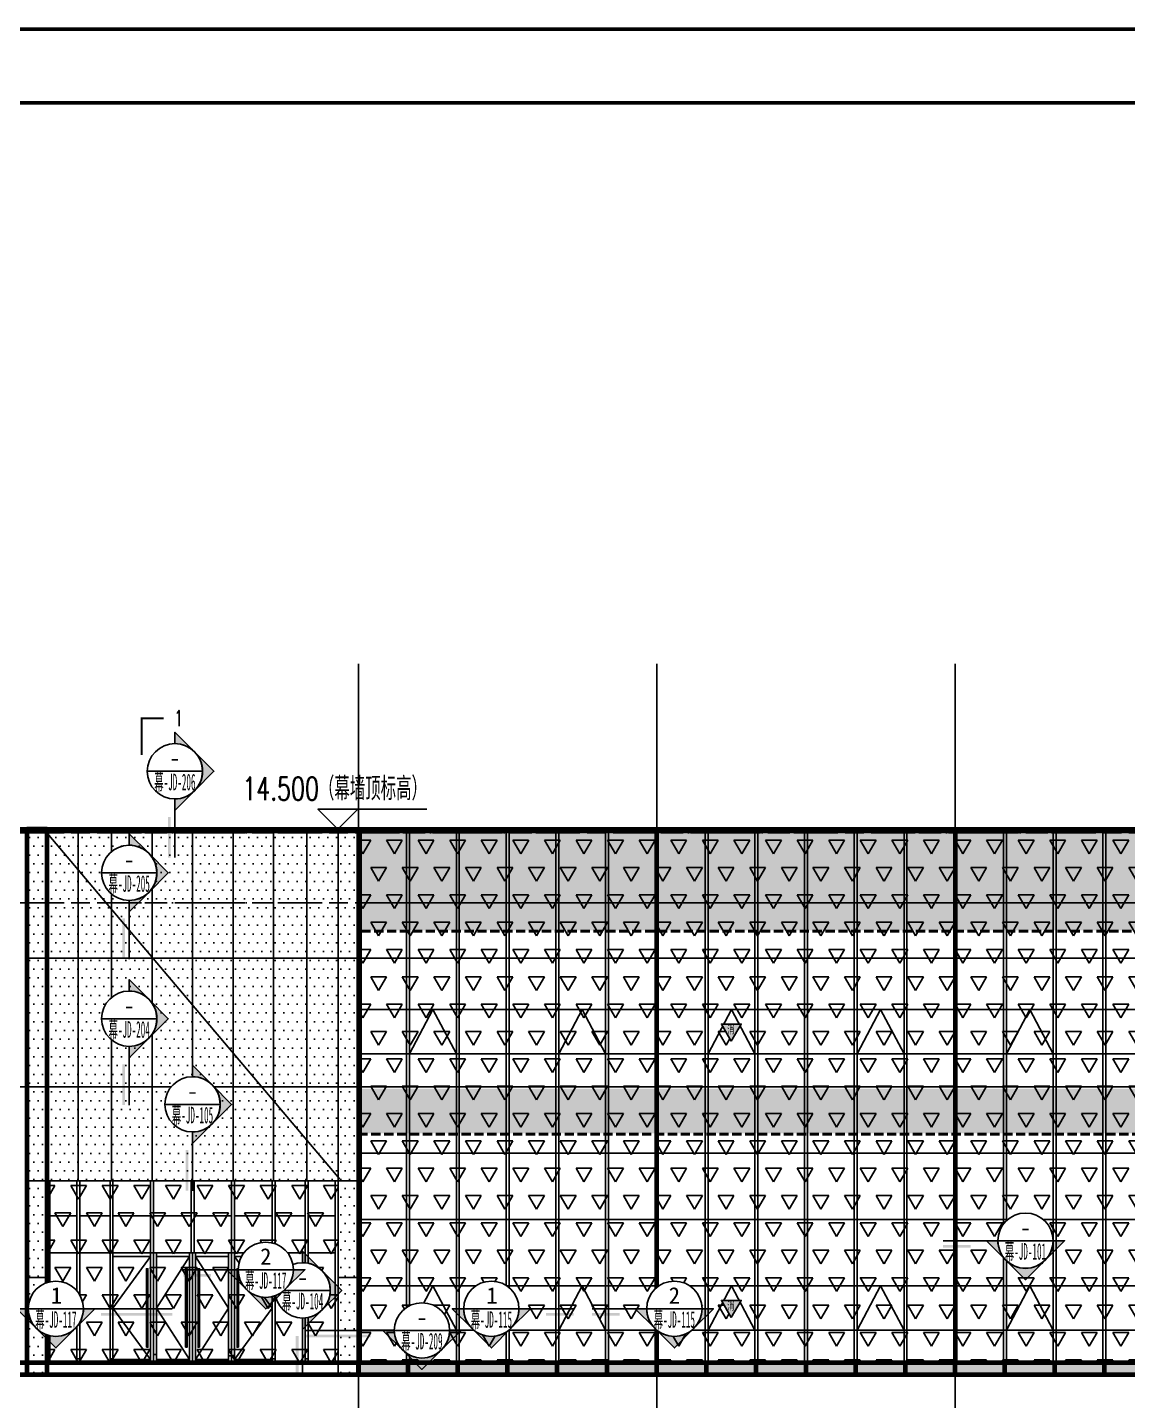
# Model space of a CAD drawing. Extents: x -2072575 to 87763, y 445513 to 805276.
# Drawn here: x -1997922 to -1968065, y 553837 to 591107 of the extents above; entities that cross this region are included whole.
import ezdxf
from ezdxf.enums import TextEntityAlignment as Align

# ---------------------------------------------------------------- set-up
doc = ezdxf.new("R2010")
doc.units = 0
doc.header["$LTSCALE"] = 1000
for name, pattern in [('__DASH', [0.35, 0.25, -0.1]), ('CENTER', [2, 1.25, -0.25, 0.25, -0.25]), ('DASH', [0.35, 0.25, -0.1]), ('DASHDOT', [1, 0.5, -0.25, 0, -0.25]), ('DOT', [0.25, 0, -0.25]), ('DOTE', [2.42, 2, -0.2, 0.02, -0.2]), ('ZN-DASH', [0.35, 0.25, -0.1])]:
    doc.linetypes.add(name, pattern=pattern)
doc.layers.get('Defpoints').update_dxf_attribs({"color": 210})
for name, color, linetype in [('!ZN1-填充-8', 8, 'Continuous'), ('!ZN1-文字-7', 7, 'Continuous'), ('!ZN1-标注-173', 173, 'Continuous'), ('!ZN3-不锈钢板幕墙-7', 7, 'Continuous'), ('!ZN3-玻璃幕墙-4', 4, 'Continuous'), ('!ZN4-辅助材料-1', 1, 'Continuous'), ('!ZN5-钢材投影-40', 40, 'Continuous'), ('!ZN7-索引-3', 3, 'Continuous'), ('0-cxFrame', 155, 'Continuous'), ('3符号', 3, 'Continuous'), ('3铝板幕墙', 3, 'Continuous'), ('4玻璃幕墙', 4, 'Continuous'), ('A-AXIS-DOTE', 14, 'DOTE'), ('A-AXIS-DP', 126, 'Continuous'), ('A-LIN-V', 9, 'Continuous'), ('A-SFCE', 30, 'Continuous'), ('AS-WALL', 40, 'Continuous'), ('DOT', 8, 'DOT'), ('DOTE', 1, 'CENTER'), ('Fill', 8, 'Continuous'), ('IE-填充-JYZS', 7, 'Continuous')]:
    doc.layers.add(name, color=color, linetype=linetype)
doc.layers.add('0-cxText', color=131, linetype='Continuous', lineweight=25)
doc.layers.add('轮廓线', color=3, linetype='Continuous', lineweight=211)
doc.styles.add('_TCH_LABEL', font='COMPLEX', dxfattribs={"bigfont": 'GBCBIG'})
doc.styles.add('cx_tuming', font='simhei.ttf')
doc.styles.add('cx_tuqian1', font='')
doc.styles.add('中南符号', font='simhei.ttf')
doc.styles.add('卓越符号', font='ROMANS.shx', dxfattribs={"width": 0.7, "bigfont": 'CHINESE.shx'})
doc.styles.add('样式 1', font='romans.shx', dxfattribs={"width": 0.7, "bigfont": 'chinese.shx'})
doc.styles.add('黑体', font='simhei.ttf', dxfattribs={"height": 12})
doc.styles.get('cx_tuqian1').set_extended_font_data('SimSun')

# ---------------------------------------------------------------- blocks, each defined once
blk = doc.blocks.new('34543')
at = {"layer": '4玻璃幕墙'}
for p, q in [((-2029417, 531687), (-2029417, 517249)), ((-2029337, 531687), (-2029337, 517249))]:
    blk.add_line(p, q, dxfattribs=at)
blk = doc.blocks.new('*U78')
at = {"layer": '!ZN3-玻璃幕墙-4', "color": 7, "ltscale": 10}
blk.add_lwpolyline([(0, 0), (635, 1200), (1270, 0)], dxfattribs=at)
blk = doc.blocks.new('消防救援口标识')
blk.add_wipeout([(0, 0), (-150, 260), (150, 260)]).dxf.layer = '!ZN1-标注-173'
at = {"layer": '!ZN1-填充-8'}
h = blk.add_hatch(color=252, dxfattribs=at)
h.dxf.hatch_style = 1
h.paths.add_polyline_path([(0, 0), (-150, 260), (150, 260)])
at = {"layer": '!ZN1-标注-173'}
blk.add_lwpolyline([(0, 0), (-150, 260), (150, 260)], close=True, dxfattribs=at)
at = {"layer": '!ZN1-文字-7', "ltscale": 1.5, "style": '样式 1', "width": 0.7}
blk.add_text('消', height=120, dxfattribs=at).set_placement((-62, 164), align=Align.MIDDLE_LEFT)
blk = doc.blocks.new('紧急救援窗口')
at = {"layer": '!ZN4-辅助材料-1', "xscale": 1.8, "yscale": 1.8, "zscale": 1.8}
blk.add_blockref('消防救援口标识', (74715, -11410), dxfattribs=at)
blk = doc.blocks.new('*U137')
at = {"ltscale": 10}
blk.add_line((3.48, 0), (-6.85, 0), dxfattribs=at)
blk.add_lwpolyline([(3, 3), (0, 0), (-3, 3), (13.45, 3)])
at = {"color": 0, "style": '卓越符号', "width": 0.7, "flags": 8}
blk.add_attdef('±0.000', text='', height=3.5, dxfattribs=at).set_placement((13.45, 4.35), align=Align.RIGHT)
blk = doc.blocks.new('20250821111538')
at = {"layer": 'A-AXIS-DOTE', "linetype": '__DASH', "ltscale": 2}
blk.add_line((97115, 14400), (-5373.1, 14400), dxfattribs=at)
at = {"layer": 'DOT', "linetype": 'DASHDOT'}
for p, q in [((97115, 14400), (-5373.1, 14400)), ((97115, 12500), (-5373.1, 12500)), ((97115, 7500), (-5373.1, 7500)), ((97115, 0), (-5373.1, 0))]:
    blk.add_line(p, q, dxfattribs=at)
at = {"layer": 'DOTE', "ltscale": 180}
for p, q in [((41400, 18985.3), (41400, -5350)), ((41400, 18985.3), (41400, -5350)), ((49500, 18985.3), (49500, -5350)), ((57600, 18985.3), (57600, -5350))]:
    blk.add_line(p, q, dxfattribs=at)
at = {"layer": '3符号', "color": 7}
ref = blk.add_blockref('*U137', (40842, 14500), dxfattribs=dict(at, xscale=180, yscale=180, zscale=180))
ref.add_attrib('±0.000', '14.500（幕墙顶标高）', dxfattribs={"layer": '0', "color": 0, "height": 630, "style": '卓越符号', "width": 0.7}).set_placement((43263, 15283), align=Align.RIGHT)
blk = doc.blocks.new('*U84')
at = {"layer": '!ZN3-不锈钢板幕墙-7', "ltscale": 10}
blk.add_lwpolyline([(990, 435), (1030, 435), (1030, 2565), (990, 2565)], close=True, dxfattribs=at)
at = {"layer": '!ZN3-玻璃幕墙-4', "color": 7, "linetype": 'ZN-DASH', "ltscale": 500}
blk.add_line((80, 1500), (1100, 2900), dxfattribs=at)
at = {"layer": '!ZN3-玻璃幕墙-4', "color": 7, "ltscale": 10}
blk.add_line((80, 1500), (1100, 100), dxfattribs=at)
at = {"layer": '!ZN3-玻璃幕墙-4', "ltscale": 10}
for points in [[(80, 0), (0, 0), (0, 3000), (80, 3000)], [(80, 2900), (1100, 2900), (1100, 3000), (80, 3000)], [(1180, 0), (1100, 0), (1100, 3000), (1180, 3000)], [(80, 0), (1100, 0), (1100, 100), (80, 100)]]:
    blk.add_lwpolyline(points, close=True, dxfattribs=at)
blk = doc.blocks.new('*U83')
at = {"layer": '!ZN3-不锈钢板幕墙-7', "ltscale": 10}
for points in [[(870, 435), (910, 435), (910, 2565), (870, 2565)], [(1250, 435), (1210, 435), (1210, 2565), (1250, 2565)]]:
    blk.add_lwpolyline(points, close=True, dxfattribs=at)
at = {"layer": '!ZN3-玻璃幕墙-4', "color": 7, "linetype": 'ZN-DASH', "ltscale": 500}
for p, q in [((80, 1500), (980, 2900)), ((2040, 1500), (1140, 2900))]:
    blk.add_line(p, q, dxfattribs=at)
at = {"layer": '!ZN3-玻璃幕墙-4', "color": 7, "ltscale": 10}
for p, q in [((80, 1500), (980, 100)), ((2040, 1500), (1140, 100))]:
    blk.add_line(p, q, dxfattribs=at)
at = {"layer": '!ZN3-玻璃幕墙-4', "ltscale": 10}
for points in [[(80, 0), (0, 0), (0, 3000), (80, 3000)], [(80, 2900), (980, 2900), (980, 3000), (80, 3000)], [(1060, 0), (980, 0), (980, 3000), (1060, 3000)], [(1140, 0), (1060, 0), (1060, 3000), (1140, 3000)], [(2040, 2900), (1140, 2900), (1140, 3000), (2040, 3000)], [(2040, 0), (2120, 0), (2120, 3000), (2040, 3000)], [(80, 0), (980, 0), (980, 100), (80, 100)], [(2040, 0), (1140, 0), (1140, 100), (2040, 100)]]:
    blk.add_lwpolyline(points, close=True, dxfattribs=at)
blk = doc.blocks.new('*U81')
at = {"layer": '!ZN3-不锈钢板幕墙-7', "ltscale": 10}
blk.add_lwpolyline([(990, 435), (1030, 435), (1030, 2565), (990, 2565)], close=True, dxfattribs=at)
at = {"layer": '!ZN3-玻璃幕墙-4', "color": 7, "linetype": 'ZN-DASH', "ltscale": 500}
blk.add_line((80, 1500), (1100, 2900), dxfattribs=at)
at = {"layer": '!ZN3-玻璃幕墙-4', "color": 7, "ltscale": 10}
blk.add_line((80, 1500), (1100, 100), dxfattribs=at)
at = {"layer": '!ZN3-玻璃幕墙-4', "ltscale": 10}
for points in [[(80, 0), (0, 0), (0, 3000), (80, 3000)], [(80, 2900), (1100, 2900), (1100, 3000), (80, 3000)], [(1180, 0), (1100, 0), (1100, 3000), (1180, 3000)], [(80, 0), (1100, 0), (1100, 100), (80, 100)]]:
    blk.add_lwpolyline(points, close=True, dxfattribs=at)
blk = doc.blocks.new('*U127')
at = {"const_width": 0.5}
for points in [[(6, 0), (0, 0), (0, -10)], [(6, -224.8), (0, -224.8), (0, -214.8)]]:
    blk.add_lwpolyline(points, dxfattribs=at)
at = {"color": 0, "style": '_TCH_LABEL', "width": 0.705882, "flags": 8}
for tag, p in [('编号上', (10.01, 0)), ('编号下', (10.01, -224.8))]:
    blk.add_attdef(tag, text='', height=4.25, dxfattribs=at).set_placement(p, align=Align.MIDDLE_CENTER)
blk = doc.blocks.new('TK22.A1 L(Dragon)')
at = {"layer": '0-cxFrame', "color": 7, "const_width": 0.5}
blk.add_lwpolyline([(0, 0), (-841, 0), (-841, 594), (0, 594)], close=True, dxfattribs=at)
at = {"layer": '0-cxFrame', "const_width": 0.5}
blk.add_lwpolyline([(-80, 10), (-821, 10), (-821, 584), (-80, 584)], close=True, dxfattribs=at)
at = {"style": '黑体', "flags": 4}
blk.add_attdef('图幅', text='', height=3.3, dxfattribs=at).set_placement((-40, 3), align=Align.RIGHT)
at = {"layer": '0-cxText', "flags": 4}
for tag, height, style, p in [('建设单位', 3.5, 'cx_tuming', (-45, 240)), ('项目名称', 3.5, 'cx_tuming', (-45, 210)), ('子项名称', 3.5, 'cx_tuming', (-45, 180)), ('工程编号', 3.3, 'cx_tuqian1', (-35, 165)), ('图名1', 3.5, 'cx_tuming', (-45, 87)), ('图名2', 3.5, 'cx_tuming', (-45, 79)), ('图名3', 3.5, 'cx_tuming', (-45, 71)), ('出图日期', 3.3, 'cx_tuqian1', (-39, 60)), ('专业', 3.3, 'cx_tuqian1', (-55, 52)), ('图号', 3.3, 'cx_tuqian1', (-55, 44)), ('版次', 3.3, 'cx_tuqian1', (-20, 44))]:
    blk.add_attdef(tag, text='', height=height, dxfattribs=dict(at, style=style)).set_placement(p, align=Align.MIDDLE)
at = {"layer": 'Defpoints', "color": 6, "flags": 4}
for tag, height, style, p in [('tufu', 3.3, '黑体', (-12, 12)), ('dwfname', 4, 'cx_tuqian1', (-80, 3))]:
    blk.add_attdef(tag, text='', height=height, dxfattribs=dict(at, style=style)).set_placement(p, align=Align.RIGHT)
blk = doc.blocks.new('*U151')
blk.add_trace([(0, -1.25), (0, -0.75), (5, -1.25), (5, -0.75)])
blk = doc.blocks.new('*U152')
at = {"linetype": 'Continuous'}
blk.add_wipeout([(0.09, -5), (0.46, -4.98), (0.83, -4.94), (1.19, -4.86), (1.55, -4.76), (1.89, -4.63), (2.23, -4.48), (2.55, -4.3), (2.87, -4.1), (3.16, -3.88), (3.44, -3.64), (3.7, -3.37), (3.94, -3.09), (4.15, -2.79), (4.35, -2.48), (4.52, -2.15), (4.67, -1.81), (4.79, -1.46), (4.88, -1.1), (4.95, -0.74), (4.99, -0.37), (5, 0), (4.99, 0.37), (4.95, 0.74), (4.88, 1.1), (4.79, 1.46), (4.67, 1.81), (4.52, 2.15), (4.35, 2.48), (4.15, 2.79), (3.94, 3.09), (3.7, 3.37), (3.44, 3.64), (3.16, 3.88), (2.87, 4.1), (2.55, 4.3), (2.23, 4.48), (1.89, 4.63), (1.55, 4.76), (1.19, 4.86), (0.83, 4.94), (0.46, 4.98), (0.09, 5), (-0.28, 5), (-0.65, 4.96), (-1.01, 4.9), (-1.37, 4.81), (-1.72, 4.7), (-2.07, 4.56), (-2.4, 4.42), (-2.72, 4.21), (-3.02, 3.99), (-3.31, 3.76), (-3.57, 3.51), (-3.82, 3.23), (-4.05, 2.94), (-4.26, 2.64), (-4.44, 2.31), (-4.6, 1.98), (-4.73, 1.63), (-4.84, 1.28), (-4.92, 0.92), (-4.98, 0.55), (-5, 0.18), (-5, -0.18), (-4.98, -0.55), (-4.92, -0.92), (-4.84, -1.28), (-4.73, -1.63), (-4.6, -1.98), (-4.44, -2.31), (-4.26, -2.64), (-4.05, -2.94), (-3.82, -3.23), (-3.57, -3.51), (-3.31, -3.76), (-3.02, -3.99), (-2.72, -4.21), (-2.4, -4.4), (-2.07, -4.56), (-1.72, -4.7), (-1.37, -4.81), (-1.01, -4.9), (-0.65, -4.96), (-0.28, -5)], dxfattribs=at)
h = blk.add_hatch(color=256)
h.paths.add_polyline_path([(-3.54, -3.54), (-7.07, 0), (-5, 0, 0.198912)])
h.paths.add_polyline_path([(3.54, -3.54), (0, -7.07), (-3.54, -3.54, 0.414214)])
h.paths.add_polyline_path([(5, 0), (7.07, 0), (3.54, -3.54, 0.198912)])
for points in [[(-7.07, 0), (-5, 0, 0.198912), (-3.54, -3.54), (-7.07, 0)], [(5, 0), (7.07, 0), (3.54, -3.54, 0.198912), (5, 0)], [(-3.54, -3.54, 0.414214), (3.54, -3.54), (0, -7.07), (-3.54, -3.54, 0.414214)]]:
    blk.add_lwpolyline(points, format="xyb", close=True)
at = {"ltscale": 10}
blk.add_circle((0, 0), 5, dxfattribs=at)
blk = doc.blocks.new('Zsymbol-CutIndexes_3')
at = {"linetype": 'Continuous'}
blk.add_line((5.01, 0), (-5.01, 0), dxfattribs=at)
at = {"color": 0, "style": '中南符号'}
blk.add_attdef('视图', text='', height=3, dxfattribs=at).set_placement((0, 0), align=Align.BOTTOM_CENTER)
at = {"color": 0, "style": '中南符号', "width": 0.692568}
blk.add_attdef('图号', text='', height=3, dxfattribs=at).set_placement((-3.74, -3.44), (3.73, -3.44), align=Align.FIT)
blk = doc.blocks.new('*U153')
blk.add_trace([(0, 1.25), (0, 0.75), (7.38, 1.25), (7.38, 0.75)])
blk = doc.blocks.new('*U156')
blk.add_trace([(0, -1.25), (0, -0.75), (12.9, -1.25), (12.9, -0.75)])
blk = doc.blocks.new('*U157')
blk.add_trace([(0, -1.25), (0, -0.75), (11.81, -1.25), (11.81, -0.75)])

msp = doc.modelspace()

# ---------------------------------------------------------------- hatches: boundary and pattern name
at = {"layer": '!ZN1-填充-8'}
h = msp.add_hatch(dxfattribs=at)
h.set_pattern_fill('DOTS', color=141, scale=150, style=0)
h.paths.add_polyline_path([(-1997941.1, 569347.6), (-1997441.1, 569347.6), (-1997391.1, 554547.6), (-1997941.1, 554547.6)])
h = msp.add_hatch(dxfattribs=at)
h.set_pattern_fill('DOTS', color=141, scale=150, style=0)
h.paths.add_polyline_path([(-1989441.1, 569347.6), (-1997441.1, 569347.6), (-1997441.1, 559797.6), (-1989441.1, 559797.6)])
h = msp.add_hatch(dxfattribs=at)
h.set_pattern_fill('DOTS', color=141, scale=150, style=0)
h.paths.add_polyline_path([(-1989441.1, 569347.6), (-1988941.1, 569347.6), (-1988941.1, 554547.6), (-1989491.1, 554547.6)])
h = msp.add_hatch(dxfattribs=at)
h.set_pattern_fill('TRIANG', color=256, scale=300)
h.set_pattern_definition([(60, (0, 0), (-428.62485, 742.4002), [428.625, -428.625]), (120, (0, 0), (-857.24985, 9e-05), [428.625, -428.625]), (0, (-214.3, 371.2), (428.625, 742.4001), [428.625, -428.625])])
h.paths.add_polyline_path([(-1988941.1, 569297.6), (-1953841.1, 569297.6), (-1953841.1, 554859.4), (-1988941.1, 554859.4)])
at = {"layer": '!ZN1-填充-8', "ltscale": 0.5}
h = msp.add_hatch(dxfattribs=at)
h.set_pattern_fill('石膏板', color=8, scale=80)
h.set_pattern_definition([(45, (-1988793.14, 566657.94), (-200, 200), [64, -218.8427]), (135, (-1988347.88, 566657.94), (-200, -200), [64, -218.8427])])
h.paths.add_polyline_path([(-1988861.1, 569219.6), (-1953921.1, 569219.6), (-1953921.1, 566600.6), (-1988861.1, 566600.6)])
h = msp.add_hatch(dxfattribs=at)
h.set_pattern_fill('石膏板', color=8, scale=80)
h.set_pattern_definition([(45, (-1988873.14, 561504.94), (-200, 200), [64, -218.8427]), (135, (-1988427.88, 561504.94), (-200, -200), [64, -218.8427])])
h.paths.add_polyline_path([(-1988941.1, 562304.6), (-1953841.1, 562304.6), (-1953841.1, 561090.6), (-1988941.1, 561090.6)])
at = {"layer": '!ZN1-填充-8'}
h = msp.add_hatch(dxfattribs=at)
h.set_pattern_fill('TRIANG', color=256, scale=300)
h.set_pattern_definition([(60, (-1997391.1, 554847.6), (-428.625, 742.4), [428.625, -428.625]), (120, (-1997391.1, 554847.6), (-857.25, 9e-05), [428.625, -428.625]), (0, (-1997605.4, 555218.8), (428.625, 742.4), [428.625, -428.625])])
h.paths.add_polyline_path([(-1997391.1, 559797.6), (-1989491.1, 559797.6), (-1989491.1, 554847.6), (-1997391.1, 554847.6)])
h = msp.add_hatch(dxfattribs=at)
h.set_pattern_fill('DOTS', color=141, scale=100, style=0)
h.paths.add_polyline_path([(-1988941.1, 554859.4), (-1953841.1, 554859.4), (-1953841.1, 554547.6), (-1988941.1, 554547.6)])
at = {"layer": 'IE-填充-JYZS', "ltscale": 10}
h = msp.add_hatch(dxfattribs=at)
h.set_pattern_fill('DOTS', color=141, scale=10)
h.set_pattern_definition([(0, (-2030261.1, 554547.57), (7.9375, 15.875), [0, -15.875])])
h.paths.add_polyline_path([(-2031041.1, 569347.6), (-1939641.1, 569347.6), (-1939641.1, 569297.6), (-2031041.1, 569297.6)])

# ---------------------------------------------------------------- linework, layer by layer
at = {"layer": '!ZN5-钢材投影-40', "color": 8, "linetype": 'DASH'}
for p, q in [((-1988861.1, 566597.6), (-1953921.1, 566597.6)), ((-1988861.1, 566557.6), (-1953921.1, 566557.6)), ((-1988941.1, 561087.6), (-1953841.1, 561087.6)), ((-1988941.1, 561047.6), (-1953841.1, 561047.6))]:
    msp.add_line(p, q, dxfattribs=at)
at = {"layer": '!ZN7-索引-3', "ltscale": 3}
for p, q in [((-1995159.6, 565817.4), (-1995159.6, 568161.4)), ((-1995159.6, 561856.9), (-1995159.6, 564200.9)), ((-1993441.1, 559532.5), (-1993441.1, 561876.5)), ((-1973069.2, 558175.3), (-1970834.1, 558175.3)), ((-1993689.2, 557386.3), (-1991454.1, 557386.3)), ((-1990453, 554482.5), (-1990453, 556826.4)), ((-1993993.4, 556327.8), (-1997151.4, 556327.8)), ((-1983096.4, 556327.8), (-1985331.5, 556327.8)), ((-1982599.2, 556327.8), (-1980364.1, 556327.8))]:
    msp.add_line(p, q, dxfattribs=at)
at = {"layer": '3铝板幕墙', "ltscale": 10}
for p, q in [((-1997391.1, 559797.6), (-1997391.1, 569347.6)), ((-1996541.1, 559797.6), (-1996541.1, 569347.6)), ((-1995641.1, 559797.6), (-1995641.1, 569347.6)), ((-1994541.1, 559797.6), (-1994541.1, 569347.6)), ((-1993441.1, 559797.6), (-1993441.1, 569347.6)), ((-1992341.1, 559797.6), (-1992341.1, 569347.6)), ((-1991241.1, 559797.6), (-1991241.1, 569347.6)), ((-1990341.1, 559797.6), (-1990341.1, 569347.6)), ((-1989491.1, 559797.6), (-1989491.1, 569347.6)), ((-1988941.1, 559797.6), (-1988941.1, 569347.6)), ((-1997941.1, 565847.6), (-1988941.1, 565847.6)), ((-1997941.1, 562347.6), (-1988941.1, 562347.6)), ((-1997941.1, 559797.6), (-1988941.1, 559797.6)), ((-1997391.1, 559797.6), (-1997391.1, 554547.6)), ((-1989491.1, 559797.6), (-1989491.1, 554547.6)), ((-1997941.1, 557172.6), (-1997391.1, 557172.6)), ((-1989491.1, 557172.6), (-1988941.1, 557172.6))]:
    msp.add_line(p, q, dxfattribs=at)
at = {"layer": '4玻璃幕墙', "ltscale": 10}
for p, q in [((-1988861.1, 569297.6), (-1988861.1, 554859.4)), ((-1997391.1, 559797.6), (-1997391.1, 554847.6)), ((-1997311.1, 559797.6), (-1997391.1, 559797.6)), ((-1997391.1, 559797.6), (-1989491.1, 559797.6)), ((-1997311.1, 559797.6), (-1997311.1, 554847.6)), ((-1996581.1, 559797.6), (-1996581.1, 554847.6)), ((-1996501.1, 559797.6), (-1996581.1, 559797.6)), ((-1996501.1, 559797.6), (-1996501.1, 554847.6)), ((-1995681.1, 559797.6), (-1995681.1, 554847.6)), ((-1995601.1, 559797.6), (-1995681.1, 559797.6)), ((-1995601.1, 559797.6), (-1995601.1, 554847.6)), ((-1994581.1, 559797.6), (-1994581.1, 554847.6)), ((-1994501.1, 559797.6), (-1994581.1, 559797.6)), ((-1994501.1, 559797.6), (-1994501.1, 554847.6)), ((-1993481.1, 559797.6), (-1993481.1, 557847.6)), ((-1993401.1, 559797.6), (-1993401.1, 557847.6)), ((-1992381.1, 559797.6), (-1992381.1, 554847.6)), ((-1992301.1, 559797.6), (-1992381.1, 559797.6)), ((-1992301.1, 559797.6), (-1992301.1, 554847.6)), ((-1991281.1, 559797.6), (-1991281.1, 554847.6)), ((-1991201.1, 559797.6), (-1991281.1, 559797.6)), ((-1991201.1, 559797.6), (-1991201.1, 554847.6)), ((-1990381.1, 559797.6), (-1990381.1, 554847.6)), ((-1990301.1, 559797.6), (-1990381.1, 559797.6)), ((-1990301.1, 559797.6), (-1990301.1, 554847.6)), ((-1989571.1, 559797.6), (-1989571.1, 554847.6)), ((-1989491.1, 559797.6), (-1989571.1, 559797.6)), ((-1989491.1, 559797.6), (-1989491.1, 554847.6)), ((-1997311.1, 558847.6), (-1996581.1, 558847.6)), ((-1996501.1, 558847.6), (-1995681.1, 558847.6)), ((-1995601.1, 558847.6), (-1994581.1, 558847.6)), ((-1994501.1, 558847.6), (-1993481.1, 558847.6)), ((-1993401.1, 558847.6), (-1992381.1, 558847.6)), ((-1992301.1, 558847.6), (-1991281.1, 558847.6)), ((-1991201.1, 558847.6), (-1990381.1, 558847.6)), ((-1990301.1, 558847.6), (-1989571.1, 558847.6)), ((-1997311.1, 557847.6), (-1996581.1, 557847.6)), ((-1996501.1, 557847.6), (-1995681.1, 557847.6)), ((-1991201.1, 557847.6), (-1990381.1, 557847.6)), ((-1990301.1, 557847.6), (-1989571.1, 557847.6)), ((-1997391.1, 554847.6), (-1989491.1, 554847.6))]:
    msp.add_line(p, q, dxfattribs=at)
at = {"layer": '4玻璃幕墙'}
for p, q in [((-1988941.1, 567347.6), (-1953841.1, 567347.6)), ((-1988941.1, 565847.6), (-1953841.1, 565847.6)), ((-1988941.1, 564447.6), (-1953841.1, 564447.6)), ((-1988941.1, 563247.6), (-1953841.1, 563247.6)), ((-1988941.1, 562347.6), (-1953841.1, 562347.6)), ((-1988941.1, 560547.6), (-1953841.1, 560547.6)), ((-1988941.1, 558747.6), (-1953841.1, 558747.6)), ((-1988941.1, 556947.6), (-1953841.1, 556947.6)), ((-1988941.1, 555747.6), (-1953841.1, 555747.6))]:
    msp.add_line(p, q, dxfattribs=at)
at = {"layer": 'A-AXIS-DOTE'}
for p, q in [((-1988941.1, 573832.9), (-1988941.1, 549497.6)), ((-1988941.1, 573832.9), (-1988941.1, 549497.6)), ((-1980841.1, 573832.9), (-1980841.1, 549497.6)), ((-1972741.1, 573832.9), (-1972741.1, 549497.6))]:
    msp.add_line(p, q, dxfattribs=at)
at = {"layer": 'A-AXIS-DOTE', "linetype": '__DASH', "ltscale": 2}
for p, q in [((-1933226.1, 569247.6), (-2035714.2, 569247.6)), ((-1933226.1, 567347.6), (-2035714.2, 567347.6)), ((-1933226.1, 562347.6), (-2035714.2, 562347.6)), ((-1933226.1, 554847.6), (-2035714.2, 554847.6))]:
    msp.add_line(p, q, dxfattribs=at)
at = {"layer": 'A-LIN-V'}
for p, q in [((-2031041.1, 569347.6), (-1939641.1, 569347.6)), ((-2031041.1, 569297.6), (-1939641.1, 569297.6)), ((-1988941.1, 569197.6), (-1988941.1, 554547.6))]:
    msp.add_line(p, q, dxfattribs=at)
at = {"layer": 'A-SFCE'}
msp.add_line((-1989441.1, 559847.6), (-1997441.1, 569297.6), dxfattribs=at)
at = {"layer": 'AS-WALL'}
msp.add_line((-2035244.2, 554547.6), (-1932544.2, 554547.6), dxfattribs=at)
at = {"layer": 'Fill'}
for p, q in [((-1997311.1, 554966.7), (-1997391.1, 554966.7)), ((-1996501.1, 554966.7), (-1996581.1, 554966.7)), ((-1995601.1, 554966.7), (-1995681.1, 554966.7)), ((-1994501.1, 555089.5), (-1994421.1, 555089.5)), ((-1992381.1, 555051.6), (-1992461.1, 555051.6)), ((-1992301.1, 555059.1), (-1992381.1, 555059.1)), ((-1991201.1, 554966.7), (-1991281.1, 554966.7)), ((-1990301.1, 554966.7), (-1990381.1, 554966.7))]:
    msp.add_line(p, q, dxfattribs=at)
at = {"layer": '轮廓线', "ltscale": 10}
for p, q in [((-2031041.1, 569347.6), (-1939641.1, 569347.6)), ((-2031041.1, 569297.6), (-1939641.1, 569297.6)), ((-1988941.1, 569297.6), (-1988941.1, 569347.6)), ((-1988941.1, 569297.6), (-1988941.1, 554547.6)), ((-1987591.1, 569297.6), (-1987591.1, 569347.6)), ((-1986241.1, 569297.6), (-1986241.1, 569347.6)), ((-1984891.1, 569297.6), (-1984891.1, 569347.6)), ((-1983541.1, 569297.6), (-1983541.1, 569347.6)), ((-1982191.1, 569297.6), (-1982191.1, 569347.6)), ((-1980841.1, 569297.6), (-1980841.1, 569347.6)), ((-1979491.1, 569297.6), (-1979491.1, 569347.6)), ((-1978141.1, 569297.6), (-1978141.1, 569347.6)), ((-1976791.1, 569297.6), (-1976791.1, 569347.6)), ((-1975441.1, 569297.6), (-1975441.1, 569347.6)), ((-1974091.1, 569297.6), (-1974091.1, 569347.6)), ((-1972741.1, 569297.6), (-1972741.1, 569347.6)), ((-1971391.1, 569297.6), (-1971391.1, 569347.6)), ((-1970041.1, 569297.6), (-1970041.1, 569347.6)), ((-1968691.1, 569297.6), (-1968691.1, 569347.6)), ((-1953841.1, 554859.4), (-2030261.1, 554859.4)), ((-1988941.1, 554547.6), (-1988941.1, 554859.4)), ((-1987591.1, 554547.6), (-1987591.1, 554859.4)), ((-1986241.1, 554547.6), (-1986241.1, 554859.4)), ((-1984891.1, 554547.6), (-1984891.1, 554859.4)), ((-1983541.1, 554547.6), (-1983541.1, 554859.4)), ((-1982191.1, 554547.6), (-1982191.1, 554859.4)), ((-1980841.1, 554547.6), (-1980841.1, 554859.4)), ((-1979491.1, 554547.6), (-1979491.1, 554859.4)), ((-1978141.1, 554547.6), (-1978141.1, 554859.4)), ((-1976791.1, 554547.6), (-1976791.1, 554859.4)), ((-1975441.1, 554547.6), (-1975441.1, 554859.4)), ((-1974091.1, 554547.6), (-1974091.1, 554859.4)), ((-1972741.1, 554547.6), (-1972741.1, 554859.4)), ((-1971391.1, 554547.6), (-1971391.1, 554859.4)), ((-1970041.1, 554547.6), (-1970041.1, 554859.4)), ((-1968691.1, 554547.6), (-1968691.1, 554859.4)), ((-2030341.1, 554547.6), (-1940341.1, 554547.6))]:
    msp.add_line(p, q, dxfattribs=at)
at = {"layer": '轮廓线', "ltscale": 10, "const_width": 20}
msp.add_lwpolyline([(-1997391.1, 569247.6), (-1997391.1, 569347.6), (-1997941.1, 569347.6), (-1997941.1, 554547.6), (-1997391.1, 554547.6)], close=True, dxfattribs=at)
at = {"layer": '轮廓线', "ltscale": 10}
msp.add_lwpolyline([(-1997391.1, 569347.6), (-1997941.1, 569347.6), (-1997941.1, 554547.6), (-1997391.1, 554547.6), (-1997391.1, 569347.6)], dxfattribs=at)
at = {"layer": '轮廓线'}
msp.add_lwpolyline([(-1997391.1, 569247.6), (-1997398.8, 569247.6), (-1997391.1, 569238.5)], close=True, dxfattribs=at)
at = {"layer": '轮廓线', "ltscale": 10, "const_width": 20}
msp.add_lwpolyline([(-1988941.1, 569347.6), (-1989491.1, 569347.6), (-1989491.1, 554547.6), (-1988941.1, 554547.6), (-1988941.1, 569347.6)], dxfattribs=at)

# ---------------------------------------------------------------- block references
at = {"layer": '!ZN3-玻璃幕墙-4', "ltscale": 500}
for name, p in [('*U78', (-1987551.1, 563247.6)), ('*U78', (-1983501.1, 563247.6)), ('*U78', (-1979451.1, 563247.6)), ('*U78', (-1975401.1, 563247.6)), ('*U78', (-1971351.1, 563247.6)), ('*U84', (-1995681.1, 554847.6)), ('*U83', (-1994501.1, 554847.6)), ('*U78', (-1987551.1, 555747.6)), ('*U78', (-1983501.1, 555747.6)), ('*U78', (-1979451.1, 555747.6)), ('*U78', (-1975401.1, 555747.6)), ('*U78', (-1971351.1, 555747.6))]:
    msp.add_blockref(name, p, dxfattribs=at)
at = {"layer": '!ZN3-玻璃幕墙-4', "ltscale": 500, "xscale": -1}
msp.add_blockref('*U81', (-1991201.1, 554847.6), dxfattribs=at)
at = {"layer": '!ZN7-索引-3', "color": 7, "ltscale": 3, "xscale": 150, "yscale": 150, "zscale": 150, "rotation": 90}
for p in [(-1995159.6, 565817.4), (-1995159.6, 561856.9), (-1993441.1, 559532.5), (-1990453, 554482.5)]:
    msp.add_blockref('*U153', p, dxfattribs=at)
at = {"layer": '!ZN7-索引-3', "color": 7, "ltscale": 3, "yscale": 150, "zscale": 150}
for name, p, xscale in [('*U151', (-1973069.2, 558175.3), 150), ('*U151', (-1993689.2, 557386.3), 150), ('*U156', (-1993993.4, 556327.8), -150), ('*U151', (-1983096.4, 556327.8), -150), ('*U151', (-1982599.2, 556327.8), 150)]:
    msp.add_blockref(name, p, dxfattribs=dict(at, xscale=xscale))
at = {"layer": '3符号', "color": 7}
ref = msp.add_blockref('*U127', (-1994821, 572355.6), dxfattribs=dict(at, xscale=100, yscale=100, zscale=100))
ref.add_attrib('编号上', '1', dxfattribs={"layer": '0', "color": 0, "height": 425, "style": '_TCH_LABEL', "width": 0.705882}).set_placement((-1993820.5, 572355.6), align=Align.MIDDLE_CENTER)
ref.add_attrib('编号下', '1', dxfattribs={"layer": '0', "color": 0, "height": 425, "style": '_TCH_LABEL', "width": 0.705882}).set_placement((-1993820.5, 549875.8), align=Align.MIDDLE_CENTER)
at = {"layer": 'A-LIN-V', "xscale": -1}
for p in [(-4016968, 37610.1), (-4015618, 37610.1), (-4014268, 37610.1), (-4012918, 37610.1), (-4011568, 37610.1), (-4010218, 37610.1), (-4008868, 37610.1), (-4007518, 37610.1), (-4006168, 37610.1), (-4004818, 37610.1), (-4003468, 37610.1), (-4002118, 37610.1), (-4000768, 37610.1), (-3999418, 37610.1), (-3998068, 37610.1)]:
    msp.add_blockref('34543', p, dxfattribs=at)

# ---------------------------------------------------------------- next in the draw order: block references
at = {"layer": 'A-SFCE'}
for p in [(-2053533.7, 574998), (-2053533.7, 567498)]:
    msp.add_blockref('紧急救援窗口', p, dxfattribs=at)

# ---------------------------------------------------------------- next in the draw order: block references
at = {"layer": '0-cxFrame', "xscale": 200, "yscale": 200, "zscale": 200}
msp.add_blockref('TK22.A1 L(Dragon)', (-1904324.8, 472257.2), dxfattribs=at)
at = {"layer": 'A-AXIS-DP', "ltscale": 2800}
msp.add_blockref('20250821111538', (-2030341.1, 554847.6), dxfattribs=at)

# ---------------------------------------------------------------- next in the draw order: block references
at = {"layer": '!ZN7-索引-3', "color": 7, "ltscale": 3, "xscale": 150, "yscale": 150, "zscale": 150, "rotation": 90}
for p in [(-1995159.6, 568161.4), (-1995159.6, 564200.9), (-1993441.1, 561876.5), (-1990453, 556826.4)]:
    msp.add_blockref('*U152', p, dxfattribs=at)
at = {"layer": '!ZN7-索引-3', "color": 7, "ltscale": 3, "yscale": 150, "zscale": 150}
for p, xscale in [((-1970834.1, 558175.3), 150), ((-1997151.4, 556327.8), -150), ((-1985331.5, 556327.8), -150), ((-1980364.1, 556327.8), 150)]:
    msp.add_blockref('*U152', p, dxfattribs=dict(at, xscale=xscale))

# ---------------------------------------------------------------- next in the draw order: linework, layer by layer
at = {"layer": '!ZN7-索引-3', "ltscale": 3}
for p, q in [((-1993920, 568572.9), (-1993920, 570916.8)), ((-1990389.6, 555740.3), (-1987215.2, 555740.3))]:
    msp.add_line(p, q, dxfattribs=at)

# ---------------------------------------------------------------- next in the draw order: block references
at = {"layer": '!ZN7-索引-3', "color": 7, "ltscale": 3, "xscale": 150, "yscale": 150, "zscale": 150, "rotation": 90}
msp.add_blockref('*U153', (-1993920, 568572.9), dxfattribs=at)
at = {"layer": '!ZN7-索引-3', "color": 7, "ltscale": 3}
ref = msp.add_blockref('Zsymbol-CutIndexes_3', (-1995159.6, 568161.4), dxfattribs=dict(at, xscale=150, yscale=150, zscale=150))
ref.add_attrib('视图', '-', dxfattribs={"layer": '0', "color": 0, "height": 450, "style": '中南符号'}).set_placement((-1995159.6, 568161.4), align=Align.BOTTOM_CENTER)
ref.add_attrib('图号', '幕-JD-205', dxfattribs={"layer": '0', "color": 0, "height": 450, "style": '中南符号', "width": 0.38476}).set_placement((-1995721, 567645.3), (-1994600.4, 567645.3), align=Align.FIT)
ref = msp.add_blockref('Zsymbol-CutIndexes_3', (-1995159.6, 564200.9), dxfattribs=dict(at, xscale=150, yscale=150, zscale=150))
ref.add_attrib('视图', '-', dxfattribs={"layer": '0', "color": 0, "height": 450, "style": '中南符号'}).set_placement((-1995159.6, 564200.9), align=Align.BOTTOM_CENTER)
ref.add_attrib('图号', '幕-JD-204', dxfattribs={"layer": '0', "color": 0, "height": 450, "style": '中南符号', "width": 0.38476}).set_placement((-1995721, 563684.8), (-1994600.4, 563684.8), align=Align.FIT)
ref = msp.add_blockref('Zsymbol-CutIndexes_3', (-1993441.1, 561876.5), dxfattribs=dict(at, xscale=150, yscale=150, zscale=150))
ref.add_attrib('视图', '-', dxfattribs={"layer": '0', "color": 0, "height": 450, "style": '中南符号'}).set_placement((-1993441.1, 561876.5), align=Align.BOTTOM_CENTER)
ref.add_attrib('图号', '幕-JD-105', dxfattribs={"layer": '0', "color": 0, "height": 450, "style": '中南符号', "width": 0.38476}).set_placement((-1994002.5, 561360.4), (-1992881.9, 561360.4), align=Align.FIT)
ref = msp.add_blockref('Zsymbol-CutIndexes_3', (-1970834.1, 558175.3), dxfattribs=dict(at, xscale=150, yscale=150, zscale=150))
ref.add_attrib('视图', '-', dxfattribs={"layer": '0', "color": 0, "height": 450, "style": '中南符号'}).set_placement((-1970834.1, 558175.3), align=Align.BOTTOM_CENTER)
ref.add_attrib('图号', '幕-JD-101', dxfattribs={"layer": '0', "color": 0, "height": 450, "style": '中南符号', "width": 0.38476}).set_placement((-1971395.5, 557659.2), (-1970274.9, 557659.2), align=Align.FIT)
ref = msp.add_blockref('Zsymbol-CutIndexes_3', (-1997151.4, 556327.8), dxfattribs=dict(at, xscale=-150, yscale=150, zscale=150))
ref.add_attrib('视图', '1', dxfattribs={"layer": '0', "color": 0, "height": 450, "style": '中南符号'}).set_placement((-1997133.7, 556327.8), align=Align.BOTTOM_CENTER)
ref.add_attrib('图号', '幕-JD-117', dxfattribs={"layer": '0', "color": 0, "height": 450, "style": '中南符号', "width": 0.38476}).set_placement((-1997710.6, 555811.6), (-1996590, 555811.6), align=Align.FIT)
ref = msp.add_blockref('Zsymbol-CutIndexes_3', (-1990453, 556826.4), dxfattribs=dict(at, xscale=150, yscale=150, zscale=150))
ref.add_attrib('视图', '-', dxfattribs={"layer": '0', "color": 0, "height": 450, "style": '中南符号'}).set_placement((-1990453, 556826.4), align=Align.BOTTOM_CENTER)
ref.add_attrib('图号', '幕-JD-104', dxfattribs={"layer": '0', "color": 0, "height": 450, "style": '中南符号', "width": 0.38476}).set_placement((-1991014.4, 556310.3), (-1989893.8, 556310.3), align=Align.FIT)
ref = msp.add_blockref('Zsymbol-CutIndexes_3', (-1985331.5, 556327.8), dxfattribs=dict(at, xscale=-150, yscale=150, zscale=150))
ref.add_attrib('视图', '1', dxfattribs={"layer": '0', "color": 0, "height": 450, "style": '中南符号'}).set_placement((-1985313.8, 556327.8), align=Align.BOTTOM_CENTER)
ref.add_attrib('图号', '幕-JD-115', dxfattribs={"layer": '0', "color": 0, "height": 450, "style": '中南符号', "width": 0.38476}).set_placement((-1985890.7, 555811.6), (-1984770.1, 555811.6), align=Align.FIT)
ref = msp.add_blockref('Zsymbol-CutIndexes_3', (-1980364.1, 556327.8), dxfattribs=dict(at, xscale=150, yscale=150, zscale=150))
ref.add_attrib('视图', '2', dxfattribs={"layer": '0', "color": 0, "height": 450, "style": '中南符号'}).set_placement((-1980364.1, 556327.8), align=Align.BOTTOM_CENTER)
ref.add_attrib('图号', '幕-JD-115', dxfattribs={"layer": '0', "color": 0, "height": 450, "style": '中南符号', "width": 0.38476}).set_placement((-1980925.5, 555811.6), (-1979804.9, 555811.6), align=Align.FIT)
at = {"layer": '!ZN7-索引-3', "color": 7, "ltscale": 3, "xscale": 150, "yscale": 150, "zscale": 150}
msp.add_blockref('*U157', (-1990376.9, 555740.3), dxfattribs=at)

# ---------------------------------------------------------------- next in the draw order: block references
at = {"layer": '!ZN7-索引-3', "color": 7, "ltscale": 3, "xscale": 150, "yscale": 150, "zscale": 150, "rotation": 90}
msp.add_blockref('*U152', (-1993920, 570916.8), dxfattribs=at)
at = {"layer": '!ZN7-索引-3', "color": 7, "ltscale": 3, "xscale": 150, "yscale": 150, "zscale": 150}
for p in [(-1991454.1, 557386.3), (-1987215.2, 555740.3)]:
    msp.add_blockref('*U152', p, dxfattribs=at)

# ---------------------------------------------------------------- next in the draw order: block references
at = {"layer": '!ZN7-索引-3', "color": 7, "ltscale": 3}
ref = msp.add_blockref('Zsymbol-CutIndexes_3', (-1993920, 570916.8), dxfattribs=dict(at, xscale=150, yscale=150, zscale=150))
ref.add_attrib('视图', '-', dxfattribs={"layer": '0', "color": 0, "height": 450, "style": '中南符号'}).set_placement((-1993920, 570916.8), align=Align.BOTTOM_CENTER)
ref.add_attrib('图号', '幕-JD-206', dxfattribs={"layer": '0', "color": 0, "height": 450, "style": '中南符号', "width": 0.38476}).set_placement((-1994481.3, 570400.7), (-1993360.8, 570400.7), align=Align.FIT)
ref = msp.add_blockref('Zsymbol-CutIndexes_3', (-1991454.1, 557386.3), dxfattribs=dict(at, xscale=150, yscale=150, zscale=150))
ref.add_attrib('视图', '2', dxfattribs={"layer": '0', "color": 0, "height": 450, "style": '中南符号'}).set_placement((-1991454.1, 557386.3), align=Align.BOTTOM_CENTER)
ref.add_attrib('图号', '幕-JD-117', dxfattribs={"layer": '0', "color": 0, "height": 450, "style": '中南符号', "width": 0.38476}).set_placement((-1992015.5, 556870.2), (-1990894.9, 556870.2), align=Align.FIT)
ref = msp.add_blockref('Zsymbol-CutIndexes_3', (-1987215.2, 555740.3), dxfattribs=dict(at, xscale=150, yscale=150, zscale=150))
ref.add_attrib('视图', '-', dxfattribs={"layer": '0', "color": 0, "height": 450, "style": '中南符号'}).set_placement((-1987215.2, 555740.3), align=Align.BOTTOM_CENTER)
ref.add_attrib('图号', '幕-JD-209', dxfattribs={"layer": '0', "color": 0, "height": 450, "style": '中南符号', "width": 0.38476}).set_placement((-1987776.6, 555224.2), (-1986656, 555224.2), align=Align.FIT)

doc.saveas('drawing.dxf')
